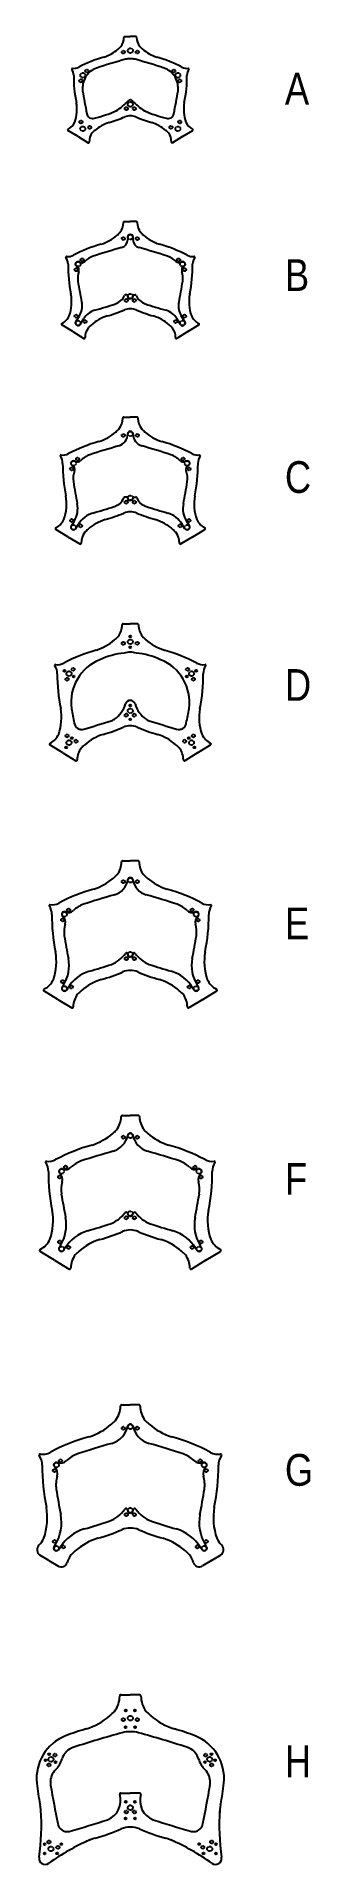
# Model space of a CAD drawing. Header units: inches. Extents: x 3 to 135, y 3 to 882.
import ezdxf

# ---------------------------------------------------------------- set-up
doc = ezdxf.new("R2010")
doc.units = ezdxf.units.IN
doc.header["$MEASUREMENT"] = 0
doc.linetypes.add('HIDDEN', pattern=[0.375, 0.25, -0.125])
doc.layers.add('0 - diagonal placeholders', color=7, linetype='Continuous')
doc.styles.add('ST text', font='Helvetica_Condensed_Light_Li.ttf')

msp = doc.modelspace()

# ---------------------------------------------------------------- linework, layer by layer
for p, q in [((45.41, 881.61), (48.13, 881.61)), ((50.86, 881.61), (48.13, 881.61)), ((22.99, 833.51), (18.15, 836.45)), ((73.28, 833.51), (78.12, 836.45)), ((22.99, 833.51), (27.83, 830.56)), ((73.28, 833.51), (68.44, 830.56)), ((45.14, 792.65), (48.13, 792.65)), ((45.14, 792.65), (48.13, 792.65)), ((51.13, 792.65), (48.13, 792.65)), ((51.13, 792.65), (48.13, 792.65)), ((46.88, 785.23), (46.88, 784.03)), ((49.38, 785.23), (49.38, 784.03)), ((23.79, 773.19), (23.66, 773.26)), ((72.48, 773.19), (72.61, 773.26)), ((22.49, 771.05), (22.36, 771.13)), ((73.78, 771.05), (73.91, 771.13)), ((46.37, 757.5), (45.86, 757.5)), ((46.87, 756.81), (46.87, 757)), ((49.39, 756.81), (49.39, 757)), ((49.89, 757.5), (50.41, 757.5)), ((21.93, 744.54), (23.64, 747.36)), ((74.33, 744.54), (72.62, 747.36)), ((20.49, 739.76), (15.17, 742.99)), ((20.49, 739.76), (25.81, 736.52)), ((24.07, 743.24), (25.78, 746.06)), ((75.78, 739.76), (70.46, 736.52)), ((72.2, 743.24), (70.49, 746.06)), ((75.78, 739.76), (81.1, 742.99)), ((44.88, 698.68), (48.13, 698.68)), ((51.39, 698.68), (48.13, 698.68)), ((46.88, 690.62), (46.88, 690.6)), ((49.38, 690.62), (49.38, 690.6)), ((21.48, 677.53), (21.72, 677.39)), ((74.78, 677.53), (74.55, 677.39)), ((20.18, 675.39), (20.42, 675.25)), ((76.08, 675.39), (75.85, 675.25)), ((46.38, 660.27), (45.51, 660.27)), ((49.89, 660.27), (50.75, 660.27)), ((18.09, 641.21), (12.31, 644.73)), ((19.76, 646.36), (21.11, 648.58)), ((21.89, 645.06), (23.24, 647.28)), ((74.37, 645.06), (73.02, 647.28)), ((76.51, 646.36), (75.16, 648.58)), ((78.17, 641.21), (83.95, 644.73)), ((18.09, 641.21), (23.87, 637.7)), ((78.17, 641.21), (72.39, 637.7)), ((44.62, 599.39), (48.13, 599.39)), ((51.59, 599.39), (48.08, 599.39)), ((15.7, 537.34), (9.46, 541.13)), ((15.7, 537.34), (21.94, 533.54)), ((80.51, 537.34), (74.27, 533.54)), ((80.51, 537.34), (86.75, 541.13)), ((44.36, 485.44), (48.13, 485.44)), ((51.91, 485.44), (48.13, 485.44)), ((46.88, 476.09), (46.88, 476.07)), ((49.38, 476.09), (49.38, 476.07)), ((13.31, 418.81), (6.61, 422.88)), ((15.4, 424.67), (16.04, 425.71)), ((17.54, 423.37), (18.17, 424.41)), ((78.73, 423.37), (78.09, 424.41)), ((80.86, 424.67), (80.23, 425.71)), ((82.96, 418.81), (89.66, 422.88)), ((13.31, 418.81), (20.01, 414.74)), ((82.96, 418.81), (76.26, 414.74)), ((44.19, 363.03), (48.13, 363.03)), ((52.07, 363.03), (48.13, 363.03)), ((13.99, 299.52), (14.58, 300.49)), ((16.13, 298.22), (16.72, 299.19)), ((80.14, 298.22), (79.55, 299.19)), ((82.27, 299.52), (81.69, 300.49)), ((11.75, 293.43), (4.75, 297.69)), ((11.75, 293.43), (18.75, 289.17)), ((84.51, 293.43), (77.51, 289.17)), ((84.51, 293.43), (91.51, 297.69)), ((43.9, 223.89), (48.13, 223.89)), ((52.37, 223.89), (48.13, 223.89)), ((9.03, 149.08), (4.7, 151.71)), ((11.52, 155.57), (12.07, 156.66)), ((13.65, 154.27), (14.36, 155.27)), ((82.61, 154.27), (81.9, 155.27)), ((84.75, 155.57), (84.2, 156.66)), ((87.24, 149.08), (91.56, 151.71)), ((9.03, 149.08), (13.35, 146.45)), ((87.24, 149.08), (82.91, 146.45)), ((43.58, 84.56), (48.13, 84.56)), ((52.68, 84.56), (48.13, 84.56)), ((43.58, 37.29), (48.13, 37.29)), ((52.68, 37.29), (48.13, 37.29))]:
    msp.add_line(p, q)
for centre in [(48.11, 593.3), (48.11, 588.05), (16.42, 576.75), (20.9, 574.03), (75.31, 574.03), (79.8, 576.75), (48.11, 560.1), (48.11, 553.42), (20.01, 544.43), (76.2, 544.43), (17.28, 539.94), (78.93, 539.94), (45.91, 76.99), (50.36, 76.99), (45.86, 68.98), (50.41, 68.98), (7.39, 53.05), (9.12, 55.95), (87.15, 55.95), (88.88, 53.05), (12.21, 52.14), (84.05, 52.14), (45.92, 33.09), (50.35, 33.09), (45.87, 25.08), (50.39, 25.08), (6.95, 12.73), (14.97, 12.78), (81.3, 12.78), (89.32, 12.73), (6.95, 8.23), (12.97, 8.28), (83.3, 8.28), (89.32, 8.23)]:
    msp.add_circle(centre, 0.438)
for centre, radius, start, end in [((37.84, 881.27), 7.25, 322.19444, 359.60527), ((45.41, 881.28), 0.33, 90, 190.63165), ((50.86, 881.28), 0.33, 349.36835, 90), ((58.43, 881.27), 7.25, 180.39473, 217.80556), ((51.75, 813.26), 60.74, 105.60435, 117.91888), ((127.32, 572.38), 309.23, 105.28387, 107.988), ((29.53, 890.31), 19.45, 287.59445, 310.95325), ((29.53, 890.31), 19.45, 310.95325, 316.15152), ((48.13, 862.18), 8.8, 89.97409, 105.28387), ((48.14, 862.18), 8.8, 74.71613, 90.02591), ((-31.06, 572.38), 309.23, 72.012, 74.71613), ((66.73, 890.31), 19.45, 223.84848, 229.04675), ((66.73, 890.31), 19.45, 229.04675, 252.40555), ((44.51, 813.26), 60.74, 62.08112, 74.39565), ((20.26, 866.06), 0.33, 148.70066, 204.27408), ((16.15, 863.1), 4.75, 358.22653, 36.57489), ((20.26, 866.06), 0.33, 93.12724, 148.70066), ((21, 871.08), 4.75, 260.82643, 299.17478), ((81.63, 862.4), 60.74, 179.48244, 191.79696), ((35.48, 856.79), 10.35, 148.63438, 186.66015), ((35.48, 856.79), 10.35, 148.63438, 186.66015), ((35.49, 856.81), 10.35, 110.74117, 148.76693), ((60.77, 856.81), 10.35, 31.23307, 69.25883), ((60.79, 856.79), 10.35, 353.33985, 31.36562), ((60.79, 856.79), 10.35, 353.33985, 31.36562), ((75.27, 871.08), 4.75, 240.82522, 279.17357), ((14.64, 862.4), 60.74, 348.20304, 0.51756), ((80.12, 863.1), 4.75, 143.42511, 181.77347), ((76.01, 866.06), 0.33, 31.29934, 86.87276), ((76.01, 866.06), 0.33, 335.72592, 31.29934), ((330.27, 906.17), 309.23, 189.41332, 191.49542), ((-234, 906.17), 309.23, 348.50458, 350.58668), ((3, 846.67), 19.45, 341.2498, 9.80686), ((29.95, 844.96), 2.74, 188.65635, 238.70066), ((12.19, 915.51), 75.49, 284.29372, 292.71122), ((19.48, 878.02), 38.87, 304.22073, 315.54838), ((48.12, 836.95), 6.6, 89.89669, 113.14453), ((48.13, 849.91), 1.26, 89.64441, 135.46257), ((48.14, 849.91), 1.26, 44.53743, 90.35559), ((48.14, 836.95), 6.6, 66.85547, 90.10331), ((76.79, 878.02), 38.87, 224.45162, 235.77927), ((84.07, 915.51), 75.49, 247.28878, 255.70628), ((66.32, 844.96), 2.74, 301.29934, 351.34365), ((93.26, 846.67), 19.45, 170.19314, 198.7502), ((18.32, 836.73), 0.33, 106.76967, 238.70066), ((14.85, 843.46), 7.25, 297.79605, 335.20688), ((35.57, 830.86), 7.25, 142.19444, 179.60527), ((29.95, 844.95), 2.74, 238.70066, 265.37696), ((29.95, 844.95), 2.74, 265.37696, 288.74497), ((43.87, 821.82), 19.45, 130.95325, 136.15152), ((43.87, 821.82), 19.45, 107.59445, 130.95325), ((21.65, 898.87), 60.74, 285.60435, 293.14453), ((74.61, 898.87), 60.74, 246.85547, 254.39565), ((52.39, 821.82), 19.45, 49.04675, 72.40555), ((52.39, 821.82), 19.45, 43.84848, 49.04675), ((66.32, 844.95), 2.74, 251.25503, 274.62304), ((60.7, 830.86), 7.25, 0.39473, 37.80556), ((66.32, 844.95), 2.74, 274.62304, 301.29934), ((81.42, 843.46), 7.25, 204.79312, 242.20395), ((77.95, 836.73), 0.33, 301.29934, 73.23033), ((28, 830.85), 0.33, 238.70066, 10.63165), ((68.27, 830.85), 0.33, 169.36835, 301.29934), ((36.81, 792.28), 7.97, 322.19444, 359.60527), ((45.14, 792.29), 0.363, 90, 190.63165), ((51.13, 792.29), 0.363, 349.36835, 90), ((59.45, 792.28), 7.97, 180.39473, 217.80556), ((27.68, 802.21), 21.39, 287.59445, 310.95325), ((27.68, 802.21), 21.39, 310.95325, 316.15152), ((42.88, 784.03), 4, 285.56738, 0), ((48.13, 785.23), 1.25, 90, 180), ((48.13, 785.23), 1.25, 0, 90), ((53.38, 784.03), 4, 180, 254.43262), ((68.58, 802.21), 21.39, 223.84848, 229.04675), ((68.58, 802.21), 21.39, 229.04675, 252.40555), ((17.49, 775.55), 0.363, 148.70066, 204.27408), ((12.97, 772.29), 5.22, 358.22653, 36.57489), ((17.49, 775.55), 0.363, 93.12724, 148.70066), ((18.3, 781.07), 5.22, 260.82643, 299.17478), ((52.11, 717.5), 66.78, 105.60435, 117.91888), ((23.01, 772.2), 1.25, 58.70066, 238.70066), ((24.82, 774.9), 2, 238.70066, 314.70006), ((34.24, 765.39), 11.38, 110.74117, 134.70006), ((135.2, 452.67), 339.98, 105.56738, 107.988), ((-38.93, 452.67), 339.98, 72.012, 74.43262), ((44.15, 717.5), 66.78, 62.08112, 74.39565), ((62.03, 765.39), 11.38, 45.29994, 69.25883), ((71.44, 774.9), 2, 225.29994, 301.29934), ((73.26, 772.2), 1.25, 301.29934, 121.29934), ((77.96, 781.07), 5.22, 240.82522, 279.17357), ((83.3, 772.29), 5.22, 143.42511, 181.77347), ((78.78, 775.55), 0.363, 31.29934, 86.87276), ((78.78, 775.55), 0.363, 335.72592, 31.29934), ((84.96, 771.53), 66.78, 179.48244, 191.79696), ((21.45, 769.34), 2, 342.70126, 58.70066), ((34.22, 765.36), 11.38, 162.70126, 186.66015), ((74.82, 769.34), 2, 121.29934, 197.29874), ((62.04, 765.36), 11.38, 353.33985, 17.29874), ((11.31, 771.53), 66.78, 348.20304, 0.51756), ((-1.48, 754.23), 21.39, 341.2498, 9.80686), ((358.32, 819.65), 339.98, 189.41332, 191.17182), ((38.38, 760.36), 7.7, 289.35416, 335.7776), ((45.86, 757), 0.5, 90, 155.7776), ((46.37, 757), 0.5, 0, 90), ((48.12, 756.81), 1.25, 180, 270.40894), ((48.14, 756.81), 1.25, 269.59106, 0), ((49.89, 757), 0.5, 90, 180), ((50.41, 757), 0.5, 24.2224, 90), ((57.89, 760.36), 7.7, 204.2224, 250.64584), ((-262.06, 819.65), 339.98, 348.82818, 350.58668), ((97.75, 754.23), 21.39, 170.19314, 198.7502), ((11.54, 750.7), 7.97, 297.79605, 335.20688), ((15.95, 752.03), 9, 328.70066, 11.17182), ((33.47, 741.38), 9, 106.2295, 148.70066), ((43.45, 726.91), 21.39, 107.59445, 130.95325), ((-64.06, 1076.46), 339.98, 286.2295, 287.988), ((19.02, 811.62), 66.78, 285.60435, 293.14453), ((48.12, 743.54), 7.26, 89.89669, 113.14453), ((48.15, 743.54), 7.26, 66.85547, 90.10331), ((77.25, 811.62), 66.78, 246.85547, 254.39565), ((160.33, 1076.46), 339.98, 252.012, 253.7705), ((52.82, 726.91), 21.39, 49.04675, 72.40555), ((62.8, 741.38), 9, 31.29934, 73.7705), ((80.31, 752.03), 9, 168.82818, 211.29934), ((84.73, 750.7), 7.97, 204.79312, 242.20395), ((15.36, 743.3), 0.363, 106.76967, 238.70066), ((23, 743.89), 1.25, 148.70066, 328.70066), ((34.32, 736.85), 7.97, 142.19444, 179.60527), ((43.45, 726.91), 21.39, 130.95325, 136.15152), ((52.82, 726.91), 21.39, 43.84848, 49.04675), ((61.95, 736.85), 7.97, 0.39473, 37.80556), ((73.27, 743.89), 1.25, 211.29934, 31.29934), ((80.91, 743.3), 0.363, 301.29934, 73.23033), ((26, 736.83), 0.363, 238.70066, 10.63165), ((70.27, 736.83), 0.363, 169.36835, 301.29934), ((35.84, 698.28), 8.66, 322.19444, 359.60527), ((44.88, 698.29), 0.394, 90, 190.63165), ((51.39, 698.29), 0.394, 349.36835, 90), ((60.43, 698.28), 8.66, 180.39473, 217.80556), ((52.46, 617.03), 72.56, 105.60435, 117.91888), ((25.91, 709.07), 23.24, 287.59445, 310.95325), ((25.91, 709.07), 23.24, 310.95325, 316.15152), ((40.88, 690.6), 6, 285.742, 0), ((48.13, 690.62), 1.25, 90, 180), ((48.13, 690.62), 1.25, 0, 90), ((55.38, 690.6), 6, 180, 254.258), ((70.35, 709.07), 23.24, 223.84848, 229.04675), ((70.35, 709.07), 23.24, 229.04675, 252.40555), ((43.81, 617.03), 72.56, 62.08112, 74.39565), ((14.84, 680.11), 0.394, 148.70066, 204.27408), ((9.92, 676.56), 5.67, 358.22653, 36.57489), ((14.84, 680.11), 0.394, 93.12724, 148.70066), ((15.72, 686.1), 5.67, 260.82643, 299.17478), ((20.83, 676.46), 1.25, 58.70066, 238.70066), ((22.75, 679.1), 2, 238.70066, 315.68247), ((33.03, 669.06), 12.36, 110.74117, 135.68247), ((142.74, 329.27), 369.41, 105.742, 107.988), ((-46.47, 329.27), 369.41, 72.012, 74.258), ((63.23, 669.06), 12.36, 44.31753, 69.25883), ((73.51, 679.1), 2, 224.31753, 301.29934), ((75.43, 676.46), 1.25, 301.29934, 121.29934), ((80.55, 686.1), 5.67, 240.82522, 279.17357), ((86.34, 676.56), 5.67, 143.42511, 181.77347), ((81.43, 680.11), 0.394, 31.29934, 86.87276), ((81.43, 680.11), 0.394, 335.72592, 31.29934), ((88.15, 675.73), 72.56, 179.48244, 191.79696), ((19.38, 673.54), 2, 341.71885, 58.70066), ((33.02, 669.04), 12.36, 161.71885, 186.66015), ((33.02, 669.04), 12.36, 161.71885, 186.66015), ((76.89, 673.54), 2, 121.29934, 198.28115), ((63.25, 669.04), 12.36, 353.33985, 18.28115), ((63.25, 669.04), 12.36, 353.33985, 18.28115), ((8.12, 675.73), 72.56, 348.20304, 0.51756), ((-5.78, 656.94), 23.24, 341.2498, 9.80686), ((385.18, 728.02), 369.41, 189.41332, 191.06615), ((38.74, 662.23), 6.71, 283.52465, 340.04548), ((45.51, 659.77), 0.5, 90, 160.04548), ((46.38, 659.77), 0.5, 3.2761, 90), ((48.12, 659.87), 1.25, 183.2761, 270.40894), ((48.14, 659.87), 1.25, 269.59106, 356.7239), ((49.89, 659.77), 0.5, 90, 176.7239), ((50.75, 659.77), 0.5, 19.95452, 90), ((57.53, 662.23), 6.71, 199.95452, 256.47535), ((-288.91, 728.02), 369.41, 348.93385, 350.58668), ((102.05, 656.94), 23.24, 170.19314, 198.7502), ((10.85, 654.81), 12, 328.70066, 11.06615), ((33.5, 641.04), 12, 106.33517, 148.70066), ((-73.78, 1007.06), 369.41, 286.33517, 287.988), ((16.5, 719.29), 72.56, 285.60435, 293.14453), ((48.12, 645.32), 7.88, 89.89669, 113.14453), ((48.15, 645.32), 7.88, 66.85547, 90.10331), ((79.77, 719.29), 72.56, 246.85547, 254.39565), ((170.04, 1007.06), 369.41, 252.012, 253.66483), ((62.77, 641.04), 12, 31.29934, 73.66483), ((85.41, 654.81), 12, 168.93385, 211.29934), ((12.52, 645.07), 0.394, 106.76967, 238.70066), ((8.37, 653.1), 8.66, 297.79605, 335.20688), ((20.82, 645.71), 1.25, 148.70066, 328.70066), ((33.12, 638.05), 8.66, 142.19444, 179.60527), ((43.04, 627.26), 23.24, 130.95325, 136.15152), ((43.04, 627.26), 23.24, 107.59445, 130.95325), ((53.22, 627.26), 23.24, 49.04675, 72.40555), ((53.22, 627.26), 23.24, 43.84848, 49.04675), ((63.14, 638.05), 8.66, 0.39473, 37.80556), ((75.44, 645.71), 1.25, 211.29934, 31.29934), ((87.9, 653.1), 8.66, 204.79312, 242.20395), ((83.75, 645.07), 0.394, 301.29934, 73.23033), ((24.08, 638.04), 0.394, 238.70066, 10.63165), ((72.19, 638.04), 0.394, 169.36835, 301.29934), ((34.86, 598.95), 9.35, 322.19444, 359.60527), ((44.62, 598.96), 0.426, 90, 190.63165), ((51.59, 598.96), 0.426, 349.36835, 90), ((61.36, 598.95), 9.35, 180.39473, 217.80556), ((24.14, 610.6), 25.09, 287.59445, 310.95325), ((24.14, 610.6), 25.09, 310.95325, 316.15152), ((72.07, 610.6), 25.09, 223.84848, 229.04675), ((72.07, 610.6), 25.09, 229.04675, 252.40555), ((13.14, 585.8), 6.12, 260.82643, 299.17478), ((52.8, 511.23), 78.34, 105.60435, 117.91888), ((41.77, 561.53), 22.15, 111.81591, 187.3622), ((49.13, 547.99), 37.5, 96.11749, 114.56619), ((48.13, 574.32), 11.35, 89.97409, 105.28387), ((48.08, 574.32), 11.35, 74.71613, 90.02591), ((47.08, 547.99), 37.5, 65.43381, 83.88251), ((54.44, 561.53), 22.15, 352.6378, 68.18409), ((43.41, 511.23), 78.34, 62.08112, 74.39565), ((83.08, 585.8), 6.12, 240.82522, 279.17357), ((12.18, 579.33), 0.426, 148.70066, 204.27408), ((6.88, 575.5), 6.12, 358.22653, 36.57489), ((12.18, 579.33), 0.426, 93.12724, 148.70066), ((91.34, 574.61), 78.34, 179.48244, 191.79696), ((4.88, 574.61), 78.34, 348.20304, 0.51756), ((89.33, 575.5), 6.12, 143.42511, 181.77347), ((84.03, 579.33), 0.426, 31.29934, 86.87276), ((84.03, 579.33), 0.426, 335.72592, 31.29934), ((48.09, 560.12), 2.39, 89.67024, 161.96253), ((48.12, 560.12), 2.39, 18.03747, 90.32976), ((-10.08, 554.32), 25.09, 341.2498, 9.80686), ((412.03, 631.06), 398.85, 190.45437, 191.49542), ((32.94, 564.57), 13.4, 304.42374, 343.93091), ((63.27, 564.57), 13.4, 196.06909, 235.57626), ((-315.82, 631.06), 398.85, 348.50458, 349.54563), ((106.29, 554.32), 25.09, 170.19314, 198.7502), ((5.2, 550.17), 9.35, 297.79605, 335.20688), ((24.68, 552.1), 3.53, 188.65635, 238.70066), ((24.68, 552.1), 3.53, 238.70066, 265.37696), ((24.68, 552.1), 3.53, 265.37696, 288.74497), ((-83.49, 932.33), 398.85, 285.9059, 287.88098), ((42.64, 522.27), 25.09, 107.59445, 130.95325), ((13.98, 621.64), 78.34, 285.60435, 293.14453), ((37.13, 558.46), 6, 287.88098, 304.42374), ((48.12, 541.77), 8.51, 89.89669, 113.14453), ((48.09, 541.77), 8.51, 66.85547, 90.10331), ((82.23, 621.64), 78.34, 246.85547, 254.39565), ((59.08, 558.46), 6, 235.57626, 252.11902), ((179.7, 932.33), 398.85, 252.11902, 254.0941), ((53.57, 522.27), 25.09, 49.04675, 72.40555), ((71.53, 552.1), 3.53, 251.25503, 274.62304), ((71.53, 552.1), 3.53, 274.62304, 301.29934), ((71.53, 552.1), 3.53, 301.29934, 351.34365), ((91.01, 550.17), 9.35, 204.79312, 242.20395), ((9.68, 541.49), 0.426, 106.76967, 238.70066), ((31.93, 533.92), 9.35, 142.19444, 179.60527), ((42.64, 522.27), 25.09, 130.95325, 136.15152), ((53.57, 522.27), 25.09, 43.84848, 49.04675), ((64.28, 533.92), 9.35, 0.39473, 37.80556), ((86.53, 541.49), 0.426, 301.29934, 73.23033), ((22.16, 533.91), 0.426, 238.70066, 10.63165), ((74.05, 533.91), 0.426, 169.36835, 301.29934), ((33.88, 484.97), 10.04, 322.19444, 359.60527), ((44.36, 484.98), 0.457, 90, 190.63165), ((51.91, 484.98), 0.457, 349.36835, 90), ((62.39, 484.97), 10.04, 180.39473, 217.80556), ((22.37, 497.48), 26.94, 287.59445, 310.95325), ((22.37, 497.48), 26.94, 310.95325, 316.15152), ((38.01, 477.7), 9, 285.90035, 350.95583), ((48.13, 476.09), 1.25, 90, 170.95583), ((48.13, 476.09), 1.25, 9.04417, 90), ((58.26, 477.7), 9, 189.04417, 254.09965), ((73.89, 497.48), 26.94, 223.84848, 229.04675), ((73.89, 497.48), 26.94, 229.04675, 252.40555), ((53.15, 390.78), 84.12, 105.60435, 117.91888), ((157.81, 57.15), 428.28, 105.90035, 107.988), ((-61.54, 57.15), 428.28, 72.012, 74.09965), ((43.12, 390.78), 84.12, 62.08112, 74.39565), ((9.53, 463.9), 0.457, 148.70066, 204.27408), ((3.83, 459.79), 6.58, 358.22653, 36.57489), ((9.53, 463.9), 0.457, 93.12724, 148.70066), ((10.55, 470.85), 6.58, 260.82643, 299.17478), ((94.52, 458.83), 84.12, 179.48244, 191.79696), ((16.48, 459.67), 1.25, 66.76406, 230.63726), ((13.47, 456), 3.5, 343.93541, 50.63726), ((18.36, 464.04), 3.5, 246.76406, 313.46591), ((30.63, 451.09), 14.33, 110.74117, 133.46591), ((65.64, 451.09), 14.33, 46.53409, 69.25883), ((77.91, 464.04), 3.5, 226.53409, 293.23594), ((79.78, 459.67), 1.25, 309.36274, 113.23594), ((82.8, 456), 3.5, 129.36274, 196.06459), ((85.71, 470.85), 6.58, 240.82522, 279.17357), ((1.74, 458.83), 84.12, 348.20304, 0.51756), ((92.43, 459.79), 6.58, 143.42511, 181.77347), ((86.74, 463.9), 0.457, 31.29934, 86.87276), ((86.74, 463.9), 0.457, 335.72592, 31.29934), ((30.61, 451.06), 14.33, 163.93541, 186.66015), ((30.61, 451.06), 14.33, 163.93541, 186.66015), ((438.88, 519.45), 428.28, 189.41332, 190.90046), ((-342.62, 519.45), 428.28, 349.09954, 350.58668), ((65.66, 451.06), 14.33, 353.33985, 16.06459), ((65.66, 451.06), 14.33, 353.33985, 16.06459), ((-14.37, 437.04), 26.94, 341.2498, 9.80686), ((33.98, 449.02), 14.33, 290.74117, 325.41636), ((46.28, 440.54), 0.6, 356.8293, 145.41636), ((48.12, 440.44), 1.25, 176.8293, 270.40894), ((48.14, 440.44), 1.25, 269.59106, 3.1707), ((49.99, 440.54), 0.6, 34.58364, 183.1707), ((62.29, 449.02), 14.33, 214.58364, 249.25883), ((110.64, 437.04), 26.94, 170.19314, 198.7502), ((0.66, 435.06), 18, 328.70066, 10.90046), ((33.55, 415.06), 18, 106.50086, 148.70066), ((-93.2, 842.96), 428.28, 286.50086, 287.988), ((11.46, 509.33), 84.12, 285.60435, 293.14453), ((48.12, 423.58), 9.14, 89.89669, 113.14453), ((48.14, 440.44), 1.25, 269.59106, 269.65551), ((48.13, 440.44), 1.25, 270.34449, 270.40894), ((48.15, 423.58), 9.14, 66.85547, 90.10331), ((84.81, 509.33), 84.12, 246.85547, 254.39565), ((189.47, 842.96), 428.28, 252.012, 253.49914), ((62.71, 415.06), 18, 31.29934, 73.49914), ((95.61, 435.06), 18, 169.09954, 211.29934), ((6.84, 423.27), 0.457, 106.76967, 238.70066), ((2.03, 432.59), 10.04, 297.79605, 335.20688), ((16.47, 424.02), 1.25, 148.70066, 328.70066), ((42.23, 402.63), 26.94, 130.95325, 136.15152), ((42.23, 402.63), 26.94, 107.59445, 130.95325), ((54.03, 402.63), 26.94, 49.04675, 72.40555), ((54.03, 402.63), 26.94, 43.84848, 49.04675), ((79.79, 424.02), 1.25, 211.29934, 31.29934), ((94.23, 432.59), 10.04, 204.79312, 242.20395), ((89.42, 423.27), 0.457, 301.29934, 73.23033), ((20.25, 415.13), 0.457, 238.70066, 10.63165), ((30.73, 415.14), 10.04, 142.19444, 179.60527), ((65.54, 415.14), 10.04, 0.39473, 37.80556), ((76.02, 415.13), 0.457, 169.36835, 301.29934), ((33.24, 362.54), 10.48, 322.19444, 359.60527), ((44.19, 362.56), 0.477, 90, 190.63165), ((52.07, 362.56), 0.477, 349.36835, 90), ((63.03, 362.54), 10.48, 180.39473, 217.80556), ((21.22, 375.61), 28.15, 287.59445, 310.95325), ((21.22, 375.61), 28.15, 310.95325, 316.15152), ((37.09, 355.44), 10, 285.93939, 348.86303), ((48.13, 353.27), 1.25, 90, 168.86303), ((48.13, 353.27), 1.25, 11.13697, 90), ((59.17, 355.44), 10, 191.13697, 254.06061), ((75.04, 375.61), 28.15, 223.84848, 229.04675), ((75.04, 375.61), 28.15, 229.04675, 252.40555), ((53.37, 264.14), 87.88, 105.60435, 117.91888), ((162.71, -84.38), 447.4, 105.93939, 107.988), ((-66.44, -84.38), 447.4, 72.012, 74.06061), ((42.9, 264.14), 87.88, 62.08112, 74.39565), ((7.81, 340.53), 0.477, 148.70066, 204.27408), ((1.85, 336.24), 6.87, 358.22653, 36.57489), ((7.81, 340.53), 0.477, 93.12724, 148.70066), ((8.88, 347.79), 6.87, 260.82643, 299.17478), ((96.59, 335.24), 87.88, 179.48244, 191.79696), ((15.07, 336.12), 1.25, 69.51688, 227.88444), ((11.55, 332.22), 4, 344.416, 47.88444), ((16.91, 341.03), 4, 249.51688, 312.98532), ((29.84, 327.15), 14.97, 110.74117, 132.98532), ((66.42, 327.15), 14.97, 47.01468, 69.25883), ((79.36, 341.03), 4, 227.01468, 290.48312), ((84.72, 332.22), 4, 132.11556, 195.584), ((81.2, 336.12), 1.25, 312.11556, 110.48312), ((87.39, 347.79), 6.87, 240.82522, 279.17357), ((-0.33, 335.24), 87.88, 348.20304, 0.51756), ((94.41, 336.24), 6.87, 143.42511, 181.77347), ((88.46, 340.53), 0.477, 31.29934, 86.87276), ((88.46, 340.53), 0.477, 335.72592, 31.29934), ((29.83, 327.12), 14.97, 164.416, 186.66015), ((456.33, 398.56), 447.4, 189.41332, 190.90136), ((-360.06, 398.56), 447.4, 349.09864, 350.58668), ((66.44, 327.12), 14.97, 353.33985, 15.584), ((-17.16, 312.48), 28.15, 341.2498, 9.80686), ((46.08, 315.67), 0.8, 5.37292, 143.81733), ((50.19, 315.67), 0.8, 36.18267, 174.62708), ((113.43, 312.48), 28.15, 170.19314, 198.7502), ((-1.66, 310.36), 19, 328.70066, 10.90136), ((32.95, 289.32), 19, 106.49996, 148.70066), ((-99.51, 736.51), 447.4, 286.49996, 287.988), ((33.35, 324.98), 14.97, 290.74117, 323.81733), ((48.12, 298.41), 9.55, 89.89669, 113.14453), ((48.12, 315.86), 1.25, 185.37292, 270.40894), ((48.14, 315.86), 1.25, 269.59106, 269.65551), ((48.14, 315.86), 1.25, 269.59106, 269.59137), ((48.12, 315.86), 1.25, 270.34449, 270.40894), ((48.12, 315.86), 1.25, 270.40863, 270.40894), ((48.13, 315.86), 1.25, 270.34449, 270.40894), ((48.14, 315.86), 1.25, 269.59106, 269.65551), ((48.15, 298.41), 9.55, 66.85547, 90.10331), ((48.14, 315.86), 1.25, 269.59106, 354.62708), ((62.92, 324.98), 14.97, 216.18267, 249.25883), ((195.78, 736.51), 447.4, 252.012, 253.50004), ((63.32, 289.32), 19, 31.29934, 73.50004), ((97.92, 310.36), 19, 169.09864, 211.29934), ((-0.03, 307.82), 10.48, 297.79605, 335.20688), ((15.06, 298.87), 1.25, 148.70066, 328.70066), ((41.97, 276.53), 28.15, 107.59445, 130.95325), ((9.82, 387.99), 87.88, 285.60435, 293.14453), ((86.44, 387.99), 87.88, 246.85547, 254.39565), ((54.3, 276.53), 28.15, 49.04675, 72.40555), ((81.21, 298.87), 1.25, 211.29934, 31.29934), ((96.29, 307.82), 10.48, 204.79312, 242.20395), ((5, 298.09), 0.477, 106.76967, 238.70066), ((29.95, 289.6), 10.48, 142.19444, 179.60527), ((41.97, 276.53), 28.15, 130.95325, 136.15152), ((54.3, 276.53), 28.15, 43.84848, 49.04675), ((66.31, 289.6), 10.48, 0.39473, 37.80556), ((91.27, 298.09), 0.477, 301.29934, 73.23033), ((19, 289.58), 0.477, 238.70066, 10.63165), ((77.27, 289.58), 0.477, 169.36835, 301.29934), ((32.12, 223.36), 11.27, 322.19444, 359.60527), ((43.9, 223.38), 0.513, 90, 190.63165), ((52.37, 223.38), 0.513, 349.36835, 90), ((64.14, 223.36), 11.27, 180.39473, 217.80556), ((19.21, 237.41), 30.25, 287.59445, 310.95325), ((19.21, 237.41), 30.25, 310.95325, 316.15152), ((36.09, 216.02), 11.08, 286.41515, 347.57556), ((48.13, 213.39), 1.25, 90, 168.86303), ((48.13, 213.39), 1.25, 11.13697, 90), ((60.18, 216.02), 11.08, 192.42444, 253.58485), ((77.06, 237.41), 30.25, 223.84848, 229.04675), ((77.06, 237.41), 30.25, 229.04675, 252.40555), ((53.76, 117.6), 94.46, 105.60435, 117.91888), ((171.28, -257.02), 480.9, 105.93939, 107.988), ((-75.02, -257.02), 480.9, 72.012, 74.06061), ((42.5, 117.6), 94.46, 62.08112, 74.39565), ((4.79, 199.71), 0.513, 148.70066, 204.27408), ((-1.61, 195.09), 7.38, 358.22653, 36.57489), ((4.79, 199.71), 0.513, 93.12724, 148.70066), ((5.94, 207.51), 7.38, 260.82643, 299.17478), ((100.22, 194.01), 94.46, 179.48244, 191.79696), ((12.59, 194.96), 1.25, 69.51688, 227.88444), ((8.46, 190.77), 4.63, 345.58782, 44.71795), ((14.41, 200.55), 4.63, 252.68337, 311.81349), ((28.48, 185.33), 16.1, 110.74117, 132.98532), ((67.79, 185.33), 16.1, 47.01468, 69.25883), ((81.85, 200.55), 4.63, 228.18651, 287.31663), ((87.8, 190.77), 4.63, 135.28205, 194.41218), ((83.67, 194.96), 1.25, 312.11556, 110.48312), ((90.33, 207.51), 7.38, 240.82522, 279.17357), ((-3.96, 194.01), 94.46, 348.20304, 0.51756), ((97.88, 195.09), 7.38, 143.42511, 181.77347), ((91.48, 199.71), 0.513, 31.29934, 86.87276), ((91.48, 199.71), 0.513, 335.72592, 31.29934), ((28.46, 185.29), 16.1, 164.416, 186.66015), ((67.81, 185.29), 16.1, 353.33985, 15.584), ((486.89, 262.08), 480.9, 189.41332, 190.90136), ((-390.63, 262.08), 480.9, 349.09864, 350.58668), ((-22.05, 169.55), 30.25, 341.2498, 9.80686), ((-5.38, 167.27), 20.42, 328.70066, 10.90136), ((-110.57, 625.33), 480.9, 286.49996, 287.988), ((32.24, 182.99), 16.1, 290.74117, 325.11369), ((46.1, 173.33), 0.8, 356.08106, 145.11369), ((48.15, 173.19), 1.25, 176.08106, 269.42155), ((48.12, 173.19), 1.25, 270.57845, 3.91894), ((48.14, 173.19), 1.34, 269.59106, 269.65551), ((48.14, 173.19), 1.34, 269.59106, 269.59137), ((48.12, 173.19), 1.34, 270.34449, 270.40894), ((48.12, 173.19), 1.34, 270.40863, 270.40894), ((48.13, 173.19), 1.34, 270.34449, 270.40894), ((48.13, 173.19), 1.34, 270.34449, 270.40894), ((48.12, 173.19), 1.34, 270.40863, 270.40894), ((48.14, 173.19), 1.34, 269.59106, 269.65551), ((48.14, 173.19), 1.34, 269.59106, 269.59137), ((48.14, 173.19), 1.34, 269.59106, 269.65551), ((50.17, 173.33), 0.8, 34.88631, 183.91894), ((64.02, 182.99), 16.1, 214.88631, 249.25883), ((206.83, 625.33), 480.9, 252.012, 253.50004), ((101.65, 167.27), 20.42, 169.09864, 211.29934), ((118.32, 169.55), 30.25, 170.19314, 198.7502), ((-3.63, 164.55), 11.27, 313.90419, 335.20688), ((31.81, 144.66), 20.42, 106.49996, 148.70066), ((41.51, 130.91), 30.25, 107.59445, 130.95325), ((6.95, 250.72), 94.46, 285.60435, 293.14453), ((48.11, 154.43), 10.26, 89.89669, 113.14453), ((48.15, 154.43), 10.26, 66.85547, 90.10331), ((89.31, 250.72), 94.46, 246.85547, 254.39565), ((54.76, 130.91), 30.25, 49.04675, 72.40555), ((64.45, 144.66), 20.42, 31.29934, 73.50004), ((99.9, 164.55), 11.27, 204.79312, 226.09581), ((6.26, 154.27), 3, 133.90419, 238.70066), ((12.58, 154.92), 1.25, 148.70066, 328.70066), ((28.59, 144.96), 11.27, 142.19444, 163.49713), ((41.51, 130.91), 30.25, 130.95325, 136.15152), ((54.76, 130.91), 30.25, 43.84848, 49.04675), ((67.67, 144.96), 11.27, 16.50287, 37.80556), ((83.68, 154.92), 1.25, 211.29934, 31.29934), ((90, 154.27), 3, 301.29934, 46.09581), ((14.91, 149.01), 3, 238.70066, 343.49713), ((81.35, 149.01), 3, 196.50287, 301.29934), ((30.94, 83.99), 12.11, 322.19444, 359.60527), ((43.58, 84.01), 0.551, 90, 190.63165), ((52.68, 84.01), 0.551, 349.36835, 90), ((65.33, 83.99), 12.11, 180.39473, 217.80556), ((17.06, 99.09), 32.5, 287.59445, 310.95325), ((17.06, 99.09), 32.5, 310.95325, 316.15152), ((79.2, 99.09), 32.5, 223.84848, 229.04675), ((79.2, 99.09), 32.5, 229.04675, 252.40555), ((25.04, 44.31), 22, 111.51079, 185.89053), ((54.18, -29.62), 101.47, 105.60435, 111.51079), ((180.42, -432.02), 516.58, 105.28387, 107.988), ((48.13, 52.1), 14.7, 89.97409, 105.28387), ((48.14, 52.1), 14.7, 74.71613, 90.02591), ((-84.16, -432.02), 516.58, 72.012, 74.71613), ((42.09, -29.62), 101.47, 68.48921, 74.39565), ((71.22, 44.31), 22, 354.10947, 68.48921), ((3.89, 56.93), 11.88, 314.07026, 344.23289), ((23.02, 51.53), 8, 115.46386, 164.23289), ((27.02, 43.14), 17.29, 110.74117, 115.46386), ((69.25, 43.14), 17.29, 64.53614, 69.25883), ((73.24, 51.53), 8, 15.76711, 64.53614), ((92.38, 56.93), 11.88, 195.76711, 225.92974), ((17.72, 42.64), 8, 134.07026, 182.84279), ((78.55, 42.64), 8, 357.15721, 45.92974), ((104.09, 52.47), 101.47, 185.89053, 191.79696), ((27, 43.1), 17.29, 182.84279, 186.66015), ((519.45, 125.59), 516.58, 189.41332, 191.49542), ((33.62, 33.67), 9.87, 291.14209, 17.48476), ((43.58, 36.74), 0.551, 90, 190.63165), ((52.68, 36.74), 0.551, 349.36835, 90), ((62.64, 33.67), 9.87, 162.51524, 248.85791), ((-423.18, 125.59), 516.58, 348.50458, 350.58668), ((69.27, 43.1), 17.29, 353.33985, 357.15721), ((-7.82, 52.47), 101.47, 348.20304, 354.10947), ((-100.66, 21.79), 106.02, 351.66565, 3.96397), ((-27.26, 26.19), 32.5, 1.70723, 9.80686), ((196.93, 21.79), 106.02, 176.03603, 188.33435), ((123.52, 26.19), 32.5, 170.19314, 178.29277), ((17.75, 23.33), 4.58, 188.65635, 238.70066), ((17.76, 23.32), 4.58, 238.70066, 265.37696), ((17.76, 23.32), 4.58, 265.37696, 288.74497), ((-122.34, 515.79), 516.58, 285.9059, 287.988), ((3.9, 113.38), 101.47, 285.60435, 293.14453), ((48.11, 9.95), 11.03, 89.89669, 113.14453), ((48.15, 9.95), 11.03, 66.85547, 90.10331), ((92.37, 113.38), 101.47, 246.85547, 254.39565), ((218.61, 515.79), 516.58, 252.012, 254.0941), ((78.51, 23.32), 4.58, 251.25503, 274.62304), ((78.51, 23.32), 4.58, 274.62304, 301.29934), ((78.51, 23.33), 4.58, 301.29934, 351.34365), ((70.89, -82.51), 106.02, 113.43735, 125.73567), ((41.02, -15.32), 32.5, 107.59445, 115.69409), ((55.25, -15.32), 32.5, 64.30591, 72.40555), ((25.38, -82.51), 106.02, 54.26433, 66.56265), ((7.21, 5.98), 3, 171.66565, 305.73567), ((89.06, 5.98), 3, 234.26433, 8.33435)]:
    msp.add_arc(centre, radius, start, end)
at = {"layer": '0 - diagonal placeholders', "color": 1, "linetype": 'HIDDEN'}
for centre, radius in [((44.79, 874.15), 0.75), ((48.13, 874.86), 1.19), ((48.13, 874.86), 1.19), ((51.48, 874.15), 0.75), ((24.36, 860.34), 0.75), ((25.28, 863.01), 1.19), ((27.23, 865.06), 0.75), ((69.04, 865.06), 0.75), ((70.99, 863.01), 1.19), ((71.91, 860.34), 0.75), ((46.18, 846.96), 0.75), ((48.12, 849.01), 1.19), ((50.09, 846.96), 0.75), ((24.37, 840.57), 0.75), ((25.27, 837.27), 1.19), ((28.62, 837.98), 0.75), ((67.64, 837.98), 0.75), ((70.99, 837.27), 1.19), ((71.9, 840.57), 0.75), ((44.79, 784.51), 0.75), ((48.13, 785.23), 1.19), ((51.48, 784.51), 0.75), ((23.01, 772.2), 1.19), ((24.96, 774.25), 0.75), ((71.31, 774.25), 0.75), ((73.26, 772.2), 1.19), ((22.09, 769.53), 0.75), ((74.18, 769.53), 0.75), ((48.12, 756.81), 1.19), ((22.1, 747.19), 0.75), ((46.18, 754.76), 0.75), ((50.09, 754.76), 0.75), ((74.17, 747.19), 0.75), ((23, 743.89), 1.19), ((26.35, 744.61), 0.75), ((69.92, 744.61), 0.75), ((73.27, 743.89), 1.19), ((44.79, 689.91), 0.75), ((48.13, 690.62), 1.19), ((51.48, 689.91), 0.75), ((20.83, 676.46), 1.19), ((22.78, 678.51), 0.75), ((73.49, 678.51), 0.75), ((75.43, 676.46), 1.19), ((19.91, 673.79), 0.75), ((76.36, 673.79), 0.75), ((48.12, 659.87), 1.19), ((46.18, 657.82), 0.75), ((50.09, 657.82), 0.75), ((19.92, 649.01), 0.75), ((20.82, 645.71), 1.19), ((24.17, 646.42), 0.75), ((72.09, 646.42), 0.75), ((75.44, 645.71), 1.19), ((76.35, 649.01), 0.75), ((44.79, 589.96), 0.75), ((48.13, 590.68), 1.19), ((51.43, 589.96), 0.75), ((17.73, 572.72), 0.75), ((18.66, 575.39), 1.19), ((20.61, 577.44), 0.75), ((75.61, 577.44), 0.75), ((77.55, 575.39), 1.19), ((78.48, 572.72), 0.75), ((46.16, 555.43), 0.75), ((48.11, 557.48), 1.19), ((50.05, 555.43), 0.75), ((17.74, 545.49), 0.75), ((78.47, 545.49), 0.75), ((18.65, 542.19), 1.19), ((22, 542.9), 0.75), ((74.21, 542.9), 0.75), ((77.56, 542.19), 1.19), ((44.79, 475.37), 0.75), ((48.13, 476.09), 1.19), ((51.48, 475.37), 0.75), ((15.56, 457), 0.75), ((16.48, 459.67), 1.19), ((18.43, 461.72), 0.75), ((77.84, 461.72), 0.75), ((79.78, 459.67), 1.19), ((80.71, 457), 0.75), ((48.12, 440.44), 1.19), ((46.18, 438.39), 0.75), ((50.09, 438.39), 0.75), ((15.57, 427.32), 0.75), ((16.47, 424.02), 1.19), ((19.82, 424.73), 0.75), ((76.45, 424.73), 0.75), ((79.79, 424.02), 1.19), ((80.7, 427.32), 0.75), ((44.79, 352.55), 0.75), ((48.13, 353.27), 1.19), ((51.48, 352.55), 0.75), ((14.15, 333.44), 0.75), ((15.07, 336.12), 1.19), ((17.02, 338.17), 0.75), ((79.25, 338.17), 0.75), ((81.2, 336.12), 1.19), ((82.12, 333.44), 0.75), ((48.12, 315.86), 1.19), ((46.17, 313.81), 0.75), ((50.09, 313.81), 0.75), ((14.15, 302.17), 0.75), ((15.06, 298.87), 1.19), ((18.41, 299.59), 0.75), ((77.86, 299.59), 0.75), ((81.21, 298.87), 1.19), ((82.11, 302.17), 0.75), ((44.79, 212.68), 0.75), ((48.13, 213.39), 1.19), ((51.48, 212.68), 0.75), ((12.59, 194.96), 1.19), ((14.54, 197.01), 0.75), ((81.72, 197.01), 0.75), ((83.67, 194.96), 1.19), ((11.67, 192.29), 0.75), ((84.59, 192.29), 0.75), ((46.18, 171.14), 0.75), ((48.12, 173.19), 1.19), ((50.09, 171.14), 0.75), ((11.68, 158.23), 0.75), ((84.59, 158.23), 0.75), ((12.58, 154.92), 1.19), ((15.93, 155.64), 0.75), ((80.34, 155.64), 0.75), ((83.68, 154.92), 1.19), ((44.79, 72.57), 0.75), ((48.13, 73.29), 1.19), ((51.48, 72.57), 0.75), ((9.96, 53.49), 1.19), ((11.9, 55.54), 0.75), ((84.36, 55.54), 0.75), ((86.31, 53.49), 1.19), ((9.03, 50.81), 0.75), ((87.23, 50.81), 0.75), ((46.17, 28.23), 0.75), ((48.13, 30.28), 1.19), ((50.09, 28.23), 0.75), ((9.04, 13.78), 0.75), ((9.95, 10.48), 1.19), ((13.29, 11.2), 0.75), ((82.97, 11.2), 0.75), ((86.32, 10.48), 1.19), ((87.23, 13.78), 0.75)]:
    msp.add_circle(centre, radius, dxfattribs=at)

# ---------------------------------------------------------------- texts
at = {"linetype": 'Continuous', "char_height": 15.24, "width": 23.3876, "attachment_point": 1, "style": 'ST text'}
for s, insert in [('A', (122.47, 864.19)), ('B', (122.47, 774.55)), ('C', (122.47, 677.49)), ('D', (122.47, 577.55)), ('E', (122.47, 462.96)), ('F', (122.47, 340.14)), ('G', (122.47, 200.26)), ('H', (122.47, 60.16))]:
    msp.add_mtext(s, dxfattribs=dict(at, insert=insert))

doc.saveas('drawing.dxf')
